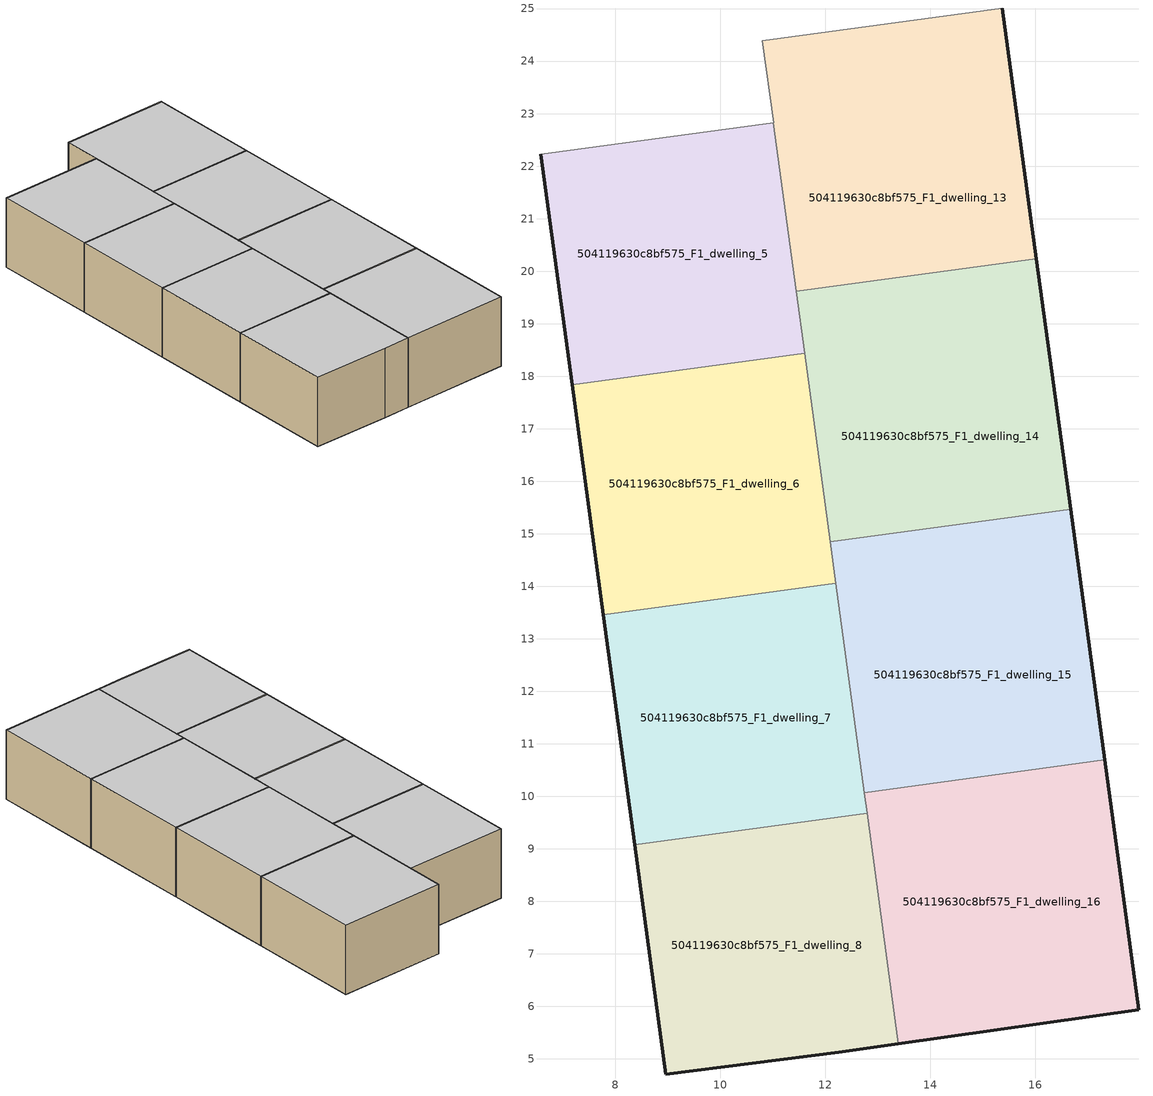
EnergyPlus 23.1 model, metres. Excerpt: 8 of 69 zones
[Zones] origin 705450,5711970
504119630c8bf575_F1_dwelling_13
 floor to 504119630c8bf575_F0_dwelling_10 (EU_floor_Construction): 16.02,20.24 15.62,23.16 11.12,22.55 11.52,19.63 z3
 floor to 504119630c8bf575_F0_dwelling_8 (EU_floor_Construction): 15.62,23.16 15.37,25.01 10.87,24.4 11.12,22.55 z3
 floor to 504119630c8bf575_F0_dwelling_11 (EU_floor_Construction): 11.52,19.63 11.12,22.55 11.05,22.54 11.45,19.62 z3
 floor to 504119630c8bf575_F0_dwelling_9 (EU_floor_Construction): 11.12,22.55 10.87,24.4 10.8,24.39 11.05,22.54 z3
 wall outside (EU_wall_Construction): 15.37,25.01 16.02,20.24 z3:6
 wall to 504119630c8bf575_F1_dwelling_12 (EU_wall_Construction): 10.8,24.39 15.37,25.01 z3:6
 wall to 504119630c8bf575_F1_dwelling_14 (EU_wall_Construction): 16.02,20.24 11.45,19.62 z3:6
 wall to 504119630c8bf575_F1_dwelling_5 (EU_wall_Construction): 11.45,19.62 11.01,22.82 z3:6
 wall to 504119630c8bf575_F1_dwelling_4 (EU_wall_Construction): 11.01,22.82 10.8,24.39 z3:6
 ceiling to 504119630c8bf575_F2_dwelling_13 (EU_floor_Construction): 15.37,25.01 16.02,20.24 11.45,19.62 10.8,24.39 z6
504119630c8bf575_F1_dwelling_14
 floor to 504119630c8bf575_F0_dwelling_12 (EU_floor_Construction): 16.67,15.46 16.21,18.85 11.71,18.24 12.17,14.85 z3
 floor to 504119630c8bf575_F0_dwelling_10 (EU_floor_Construction): 16.21,18.85 16.02,20.24 11.52,19.63 11.71,18.24 z3
 floor adiabatic (EU_floor_Construction): 11.71,18.24 11.52,19.63 11.45,19.62 11.64,18.23 z3
 floor to 504119630c8bf575_F0_dwelling_13 (EU_floor_Construction): 12.17,14.85 11.71,18.24 11.64,18.23 12.1,14.84 z3
 wall outside (EU_wall_Construction): 16.02,20.24 16.67,15.46 z3:6
 wall to 504119630c8bf575_F1_dwelling_15 (EU_wall_Construction): 16.67,15.46 12.1,14.84 z3:6
 wall to 504119630c8bf575_F1_dwelling_6 (EU_wall_Construction): 12.1,14.84 11.61,18.44 z3:6
 wall to 504119630c8bf575_F1_dwelling_5 (EU_wall_Construction): 11.61,18.44 11.45,19.62 z3:6
 ceiling to 504119630c8bf575_F2_dwelling_14 (EU_floor_Construction): 16.02,20.24 16.67,15.46 12.1,14.84 11.45,19.62 z6
504119630c8bf575_F1_dwelling_15
 floor to 504119630c8bf575_F0_dwelling_14 (EU_floor_Construction): 17.32,10.69 16.8,14.54 12.3,13.93 12.82,10.08 z3
 floor to 504119630c8bf575_F0_dwelling_12 (EU_floor_Construction): 16.8,14.54 16.67,15.46 12.17,14.85 12.3,13.93 z3
 floor to 504119630c8bf575_F0_dwelling_15 (EU_floor_Construction): 12.82,10.08 12.3,13.93 12.22,13.92 12.74,10.07 z3
 floor to 504119630c8bf575_F0_dwelling_13 (EU_floor_Construction): 12.3,13.93 12.17,14.85 12.1,14.84 12.22,13.92 z3
 wall outside (EU_wall_Construction): 16.67,15.46 17.32,10.69 z3:6
 wall to 504119630c8bf575_F1_dwelling_16 (EU_wall_Construction): 17.32,10.69 12.74,10.07 z3:6
 wall to 504119630c8bf575_F1_dwelling_7 (EU_wall_Construction): 12.74,10.07 12.2,14.06 z3:6
 wall to 504119630c8bf575_F1_dwelling_6 (EU_wall_Construction): 12.2,14.06 12.1,14.84 z3:6
 ceiling to 504119630c8bf575_F2_dwelling_15 (EU_floor_Construction): 16.67,15.46 17.32,10.69 12.74,10.07 12.1,14.84 z6
504119630c8bf575_F1_dwelling_16
 floor to 504119630c8bf575_F0_dwelling_14 (EU_floor_Construction): 17.38,10.23 17.32,10.69 12.82,10.08 12.88,9.62 z3
 floor adiabatic (EU_floor_Construction): 17.96,5.93 17.32,10.69 17.38,10.23 12.88,9.62 12.82,10.08 12.74,10.07 13.39,5.28 z3
 wall outside (EU_wall_Construction): 17.32,10.69 17.96,5.93 13.39,5.28 z3:6
 wall to 504119630c8bf575_F1_dwelling_8 (EU_wall_Construction): 13.39,5.28 12.8,9.67 z3:6
 wall to 504119630c8bf575_F1_dwelling_7 (EU_wall_Construction): 12.8,9.67 12.74,10.07 z3:6
 ceiling to 504119630c8bf575_F2_dwelling_16 (EU_floor_Construction): 17.32,10.69 17.96,5.93 13.39,5.28 12.74,10.07 z6
504119630c8bf575_F1_dwelling_5
 floor adiabatic (EU_floor_Construction): 11.61,18.44 11.01,22.82 6.59,22.22 7.18,17.84 z3
 wall outside (EU_wall_Construction): 7.18,17.84 6.59,22.22 z3:6
 wall to 504119630c8bf575_F1_dwelling_4 (EU_wall_Construction): 6.59,22.22 11.01,22.82 z3:6
 wall to 504119630c8bf575_F1_dwelling_6 (EU_wall_Construction): 11.61,18.44 7.18,17.84 z3:6
 ceiling to 504119630c8bf575_F2_dwelling_5 (EU_floor_Construction): 11.01,22.82 11.61,18.44 7.18,17.84 6.59,22.22 z6
504119630c8bf575_F1_dwelling_6
 floor adiabatic (EU_floor_Construction): 12.2,14.06 11.61,18.44 7.18,17.84 7.78,13.46 z3
 wall outside (EU_wall_Construction): 7.78,13.46 7.18,17.84 z3:6
 wall to 504119630c8bf575_F1_dwelling_7 (EU_wall_Construction): 12.2,14.06 7.78,13.46 z3:6
 ceiling to 504119630c8bf575_F2_dwelling_6 (EU_floor_Construction): 11.61,18.44 12.2,14.06 7.78,13.46 7.18,17.84 z6
504119630c8bf575_F1_dwelling_7
 floor to 504119630c8bf575_F0_dwelling_15 (EU_floor_Construction): 12.8,9.67 12.22,13.92 7.8,13.32 8.37,9.07 z3
 floor to 504119630c8bf575_F0_dwelling_13 (EU_floor_Construction): 12.22,13.92 12.2,14.06 7.78,13.46 7.8,13.32 z3
 wall outside (EU_wall_Construction): 8.37,9.07 7.78,13.46 z3:6
 wall to 504119630c8bf575_F1_dwelling_8 (EU_wall_Construction): 12.8,9.67 8.37,9.07 z3:6
 ceiling to 504119630c8bf575_F2_dwelling_7 (EU_floor_Construction): 12.2,14.06 12.8,9.67 8.37,9.07 7.78,13.46 z6
504119630c8bf575_F1_dwelling_8
 floor to 504119630c8bf575_F0_dwelling_17 (EU_floor_Construction): 13.39,5.28 12.81,9.61 8.38,9.01 8.96,4.71 12.26,5.12 z3
 floor to 504119630c8bf575_F0_dwelling_15 (EU_floor_Construction): 12.81,9.61 12.8,9.67 8.37,9.07 8.38,9.01 z3
 wall outside (EU_wall_Construction): 13.39,5.28 12.26,5.12 8.96,4.71 8.37,9.07 z3:6
 ceiling to 504119630c8bf575_F2_dwelling_8 (EU_floor_Construction): 12.8,9.67 13.39,5.28 12.26,5.12 8.96,4.71 8.37,9.07 z6
[Building]
EU S2 Campaign: North Axis=0; Terrain=City; Solar Distribution=FullExterior
[Site:Location]
London: Latitude=51.5; Longitude=-0.5; Time Zone=0; Elevation=25
[SizingPeriod:WeatherFileDays]
AnnualSizingPeriod: Begin Month=1; Begin Day of Month=1; End Month=12; End Day of Month=31; Day of Week for Start Day=Monday; Use Weather File Daylight Saving Period=No; Use Weather File Rain and Snow Indicators=No
[MATERIAL]
EU_InternalMass_Material: Roughness=MediumRough; Thickness=0.1; Conductivity=1; Density=1800; Specific Heat=900; Thermal Absorptance=0.9; Solar Absorptance=0.7; Visible Absorptance=0.7
[MATERIAL:NOMASS] Roughness=MediumRough; Thermal Absorptance=0.9; Solar Absorptance=0.7; Visible Absorptance=0.7
Name | Thermal Resistance
EU_wall_NoMass | 0.635353
EU_floor_NoMass | 1.96382
[CONSTRUCTION]
EU_wall_Construction: EU_wall_NoMass
EU_floor_Construction: EU_floor_NoMass
EU_InternalMass_Construction: EU_InternalMass_Material
[ZONE] Type=1; Multiplier=1; Ceiling Height=autocalculate; Floor Area=autocalculate; Part of Total Floor Area=Yes
Name | Volume
504119630c8bf575_F1_dwelling_13 | 66.7024
504119630c8bf575_F1_dwelling_14; 504119630c8bf575_F1_dwelling_15; 504119630c8bf575_F1_dwelling_16 | 66.7009
504119630c8bf575_F1_dwelling_5 | 59.2969
504119630c8bf575_F1_dwelling_6 | 59.2896
504119630c8bf575_F1_dwelling_7 | 59.2888
504119630c8bf575_F1_dwelling_8 | 59.291
[INTERNALMASS] Construction=EU_InternalMass_Construction
Name | Zone or ZoneList | Surface Area
504119630c8bf575_F1_dwelling_5_EU_InternalMass | 504119630c8bf575_F1_dwelling_5 | 19.7655
504119630c8bf575_F1_dwelling_6_EU_InternalMass | 504119630c8bf575_F1_dwelling_6 | 19.763
504119630c8bf575_F1_dwelling_7_EU_InternalMass | 504119630c8bf575_F1_dwelling_7 | 19.763
504119630c8bf575_F1_dwelling_8_EU_InternalMass | 504119630c8bf575_F1_dwelling_8 | 19.7637
504119630c8bf575_F1_dwelling_13_EU_InternalMass | 504119630c8bf575_F1_dwelling_13 | 22.2339
504119630c8bf575_F1_dwelling_14_EU_InternalMass | 504119630c8bf575_F1_dwelling_14 | 22.234
504119630c8bf575_F1_dwelling_15_EU_InternalMass | 504119630c8bf575_F1_dwelling_15 | 22.2336
504119630c8bf575_F1_dwelling_16_EU_InternalMass | 504119630c8bf575_F1_dwelling_16 | 22.2339
[OTHEREQUIPMENT] Fuel Type=Electricity; Design Level Calculation Method=Watts/Area; Power per Zone Floor Area=1; Fraction Latent=0; Fraction Radiant=0; Fraction Lost=0; Carbon Dioxide Generation Rate=0; EndUse Subcategory=EU_Step8_InternalGains
Name | Zone or ZoneList or Space or SpaceList | Schedule
EU_Step8_InternalGain_504119630c8bf575_F1_dwelling_5_f000 | 504119630c8bf575_F1_dwelling_5 | EU_Step8_GainSchedule_504119630c8bf575_F1_dwelling_5_f000
EU_Step8_InternalGain_504119630c8bf575_F1_dwelling_6_f000 | 504119630c8bf575_F1_dwelling_6 | EU_Step8_GainSchedule_504119630c8bf575_F1_dwelling_6_f000
EU_Step8_InternalGain_504119630c8bf575_F1_dwelling_7_f000 | 504119630c8bf575_F1_dwelling_7 | EU_Step8_GainSchedule_504119630c8bf575_F1_dwelling_7_f000
EU_Step8_InternalGain_504119630c8bf575_F1_dwelling_8_f000 | 504119630c8bf575_F1_dwelling_8 | EU_Step8_GainSchedule_504119630c8bf575_F1_dwelling_8_f000
EU_Step8_InternalGain_504119630c8bf575_F1_dwelling_13_f000 | 504119630c8bf575_F1_dwelling_13 | EU_Step8_GainSchedule_504119630c8bf575_F1_dwelling_13_f000
EU_Step8_InternalGain_504119630c8bf575_F1_dwelling_14_f000 | 504119630c8bf575_F1_dwelling_14 | EU_Step8_GainSchedule_504119630c8bf575_F1_dwelling_14_f000
EU_Step8_InternalGain_504119630c8bf575_F1_dwelling_15_f000 | 504119630c8bf575_F1_dwelling_15 | EU_Step8_GainSchedule_504119630c8bf575_F1_dwelling_15_f000
EU_Step8_InternalGain_504119630c8bf575_F1_dwelling_16_f000 | 504119630c8bf575_F1_dwelling_16 | EU_Step8_GainSchedule_504119630c8bf575_F1_dwelling_16_f000
[ZONEVENTILATION:DESIGNFLOWRATE] Schedule=EU_AlwaysOn; Design Flow Rate Calculation Method=AirChanges/Hour; Air Changes per Hour=0.555504; Ventilation Type=Natural; Fan Pressure Rise=0; Fan Total Efficiency=1; Constant Term Coefficient=1; Temperature Term Coefficient=0; Velocity Term Coefficient=0; Velocity Squared Term Coefficient=0; Minimum Indoor Temperature=-100; Maximum Indoor Temperature=100; Delta Temperature=-100; Minimum Outdoor Temperature=-100; Maximum Outdoor Temperature=100; Maximum Wind Speed=40
Name | Zone or ZoneList or Space or SpaceList
EU_ConstantAir_504119630c8bf575_F1_dwelling_5 | 504119630c8bf575_F1_dwelling_5
EU_ConstantAir_504119630c8bf575_F1_dwelling_6 | 504119630c8bf575_F1_dwelling_6
EU_ConstantAir_504119630c8bf575_F1_dwelling_7 | 504119630c8bf575_F1_dwelling_7
EU_ConstantAir_504119630c8bf575_F1_dwelling_8 | 504119630c8bf575_F1_dwelling_8
EU_ConstantAir_504119630c8bf575_F1_dwelling_13 | 504119630c8bf575_F1_dwelling_13
EU_ConstantAir_504119630c8bf575_F1_dwelling_14 | 504119630c8bf575_F1_dwelling_14
EU_ConstantAir_504119630c8bf575_F1_dwelling_15 | 504119630c8bf575_F1_dwelling_15
EU_ConstantAir_504119630c8bf575_F1_dwelling_16 | 504119630c8bf575_F1_dwelling_16
[HVACTEMPLATE:ZONE:IDEALLOADSAIRSYSTEM] System Availability Schedule=EU_AlwaysOn; Maximum Heating Supply Air Temperature=50; Minimum Cooling Supply Air Temperature=13; Maximum Heating Supply Air Humidity Ratio=0.0156; Minimum Cooling Supply Air Humidity Ratio=0.0077; Heating Limit=NoLimit; Cooling Limit=NoLimit; Heating Availability Schedule=EU_AlwaysOn; Cooling Availability Schedule=EU_CoolingOff; Dehumidification Control Type=ConstantSensibleHeatRatio; Cooling Sensible Heat Ratio=0.7; Dehumidification Setpoint=60; Humidification Control Type=None; Humidification Setpoint=30; Outdoor Air Method=None; Outdoor Air Flow Rate per Person=0.00944; Outdoor Air Flow Rate per Zone Floor Area=0; Outdoor Air Flow Rate per Zone=0; Demand Controlled Ventilation Type=None; Outdoor Air Economizer Type=NoEconomizer; Heat Recovery Type=None; Sensible Heat Recovery Effectiveness=0.7; Latent Heat Recovery Effectiveness=0.65
Name | Template Thermostat
504119630c8bf575_F1_dwelling_5 | EU_HeatOnly_504119630c8bf575_F1_dwelling_5
504119630c8bf575_F1_dwelling_6 | EU_HeatOnly_504119630c8bf575_F1_dwelling_6
504119630c8bf575_F1_dwelling_7 | EU_HeatOnly_504119630c8bf575_F1_dwelling_7
504119630c8bf575_F1_dwelling_8 | EU_HeatOnly_504119630c8bf575_F1_dwelling_8
504119630c8bf575_F1_dwelling_13 | EU_HeatOnly_504119630c8bf575_F1_dwelling_13
504119630c8bf575_F1_dwelling_14 | EU_HeatOnly_504119630c8bf575_F1_dwelling_14
504119630c8bf575_F1_dwelling_15 | EU_HeatOnly_504119630c8bf575_F1_dwelling_15
504119630c8bf575_F1_dwelling_16 | EU_HeatOnly_504119630c8bf575_F1_dwelling_16
[SIZING:ZONE] Zone Cooling Design Supply Air Temperature Input Method=SupplyAirTemperature; Zone Cooling Design Supply Air Temperature=13; Zone Heating Design Supply Air Temperature Input Method=SupplyAirTemperature; Zone Heating Design Supply Air Temperature=50; Zone Cooling Design Supply Air Humidity Ratio=0.008; Zone Heating Design Supply Air Humidity Ratio=0.008; Cooling Design Air Flow Method=DesignDay; Cooling Design Air Flow Rate=0; Cooling Minimum Air Flow per Zone Floor Area=0.000762; Cooling Minimum Air Flow=0; Cooling Minimum Air Flow Fraction=0.2; Heating Design Air Flow Method=DesignDay; Heating Design Air Flow Rate=0; Heating Maximum Air Flow per Zone Floor Area=0.002032; Heating Maximum Air Flow=0.141576; Heating Maximum Air Flow Fraction=0.3; Account for Dedicated Outdoor Air System=No; Dedicated Outdoor Air System Control Strategy=NeutralSupplyAir; Dedicated Outdoor Air Low Setpoint Temperature for Design=autosize; Dedicated Outdoor Air High Setpoint Temperature for Design=autosize; Zone Load Sizing Method=Sensible Load Only No Latent Load; Zone Latent Cooling Design Supply Air Humidity Ratio Input Method=HumidityRatioDifference; Zone Cooling Design Supply Air Humidity Ratio Difference=0.005; Zone Latent Heating Design Supply Air Humidity Ratio Input Method=HumidityRatioDifference; Zone Humidification Design Supply Air Humidity Ratio Difference=0.005
504119630c8bf575_F1_dwelling_5; 504119630c8bf575_F1_dwelling_6; 504119630c8bf575_F1_dwelling_7; 504119630c8bf575_F1_dwelling_8; 504119630c8bf575_F1_dwelling_13; 504119630c8bf575_F1_dwelling_14; 504119630c8bf575_F1_dwelling_15; 504119630c8bf575_F1_dwelling_16
[SCHEDULE:CONSTANT]
Name | Hourly Value
EU_AlwaysOn | 1
EU_CoolingOff | 0
[SCHEDULE:FILE] Column Number=1; Rows to Skip at Top=0; Number of Hours of Data=8760; Column Separator=Comma; Interpolate to Timestep=No; Minutes per Item=60; Adjust Schedule for Daylight Savings=Yes
Name | File
EU_Step8_GainSchedule_504119630c8bf575_F1_dwelling_5_f000 | ../../schedules/504119630c8bf575/504119630c8bf575_F1_dwelling_5_f000_gain.csv
EU_Step8_GainSchedule_504119630c8bf575_F1_dwelling_6_f000 | ../../schedules/504119630c8bf575/504119630c8bf575_F1_dwelling_6_f000_gain.csv
EU_Step8_GainSchedule_504119630c8bf575_F1_dwelling_7_f000 | ../../schedules/504119630c8bf575/504119630c8bf575_F1_dwelling_7_f000_gain.csv
EU_Step8_GainSchedule_504119630c8bf575_F1_dwelling_8_f000 | ../../schedules/504119630c8bf575/504119630c8bf575_F1_dwelling_8_f000_gain.csv
EU_Step8_GainSchedule_504119630c8bf575_F1_dwelling_13_f000 | ../../schedules/504119630c8bf575/504119630c8bf575_F1_dwelling_13_f000_gain.csv
EU_Step8_GainSchedule_504119630c8bf575_F1_dwelling_14_f000 | ../../schedules/504119630c8bf575/504119630c8bf575_F1_dwelling_14_f000_gain.csv
EU_Step8_GainSchedule_504119630c8bf575_F1_dwelling_15_f000 | ../../schedules/504119630c8bf575/504119630c8bf575_F1_dwelling_15_f000_gain.csv
EU_Step8_GainSchedule_504119630c8bf575_F1_dwelling_16_f000 | ../../schedules/504119630c8bf575/504119630c8bf575_F1_dwelling_16_f000_gain.csv
